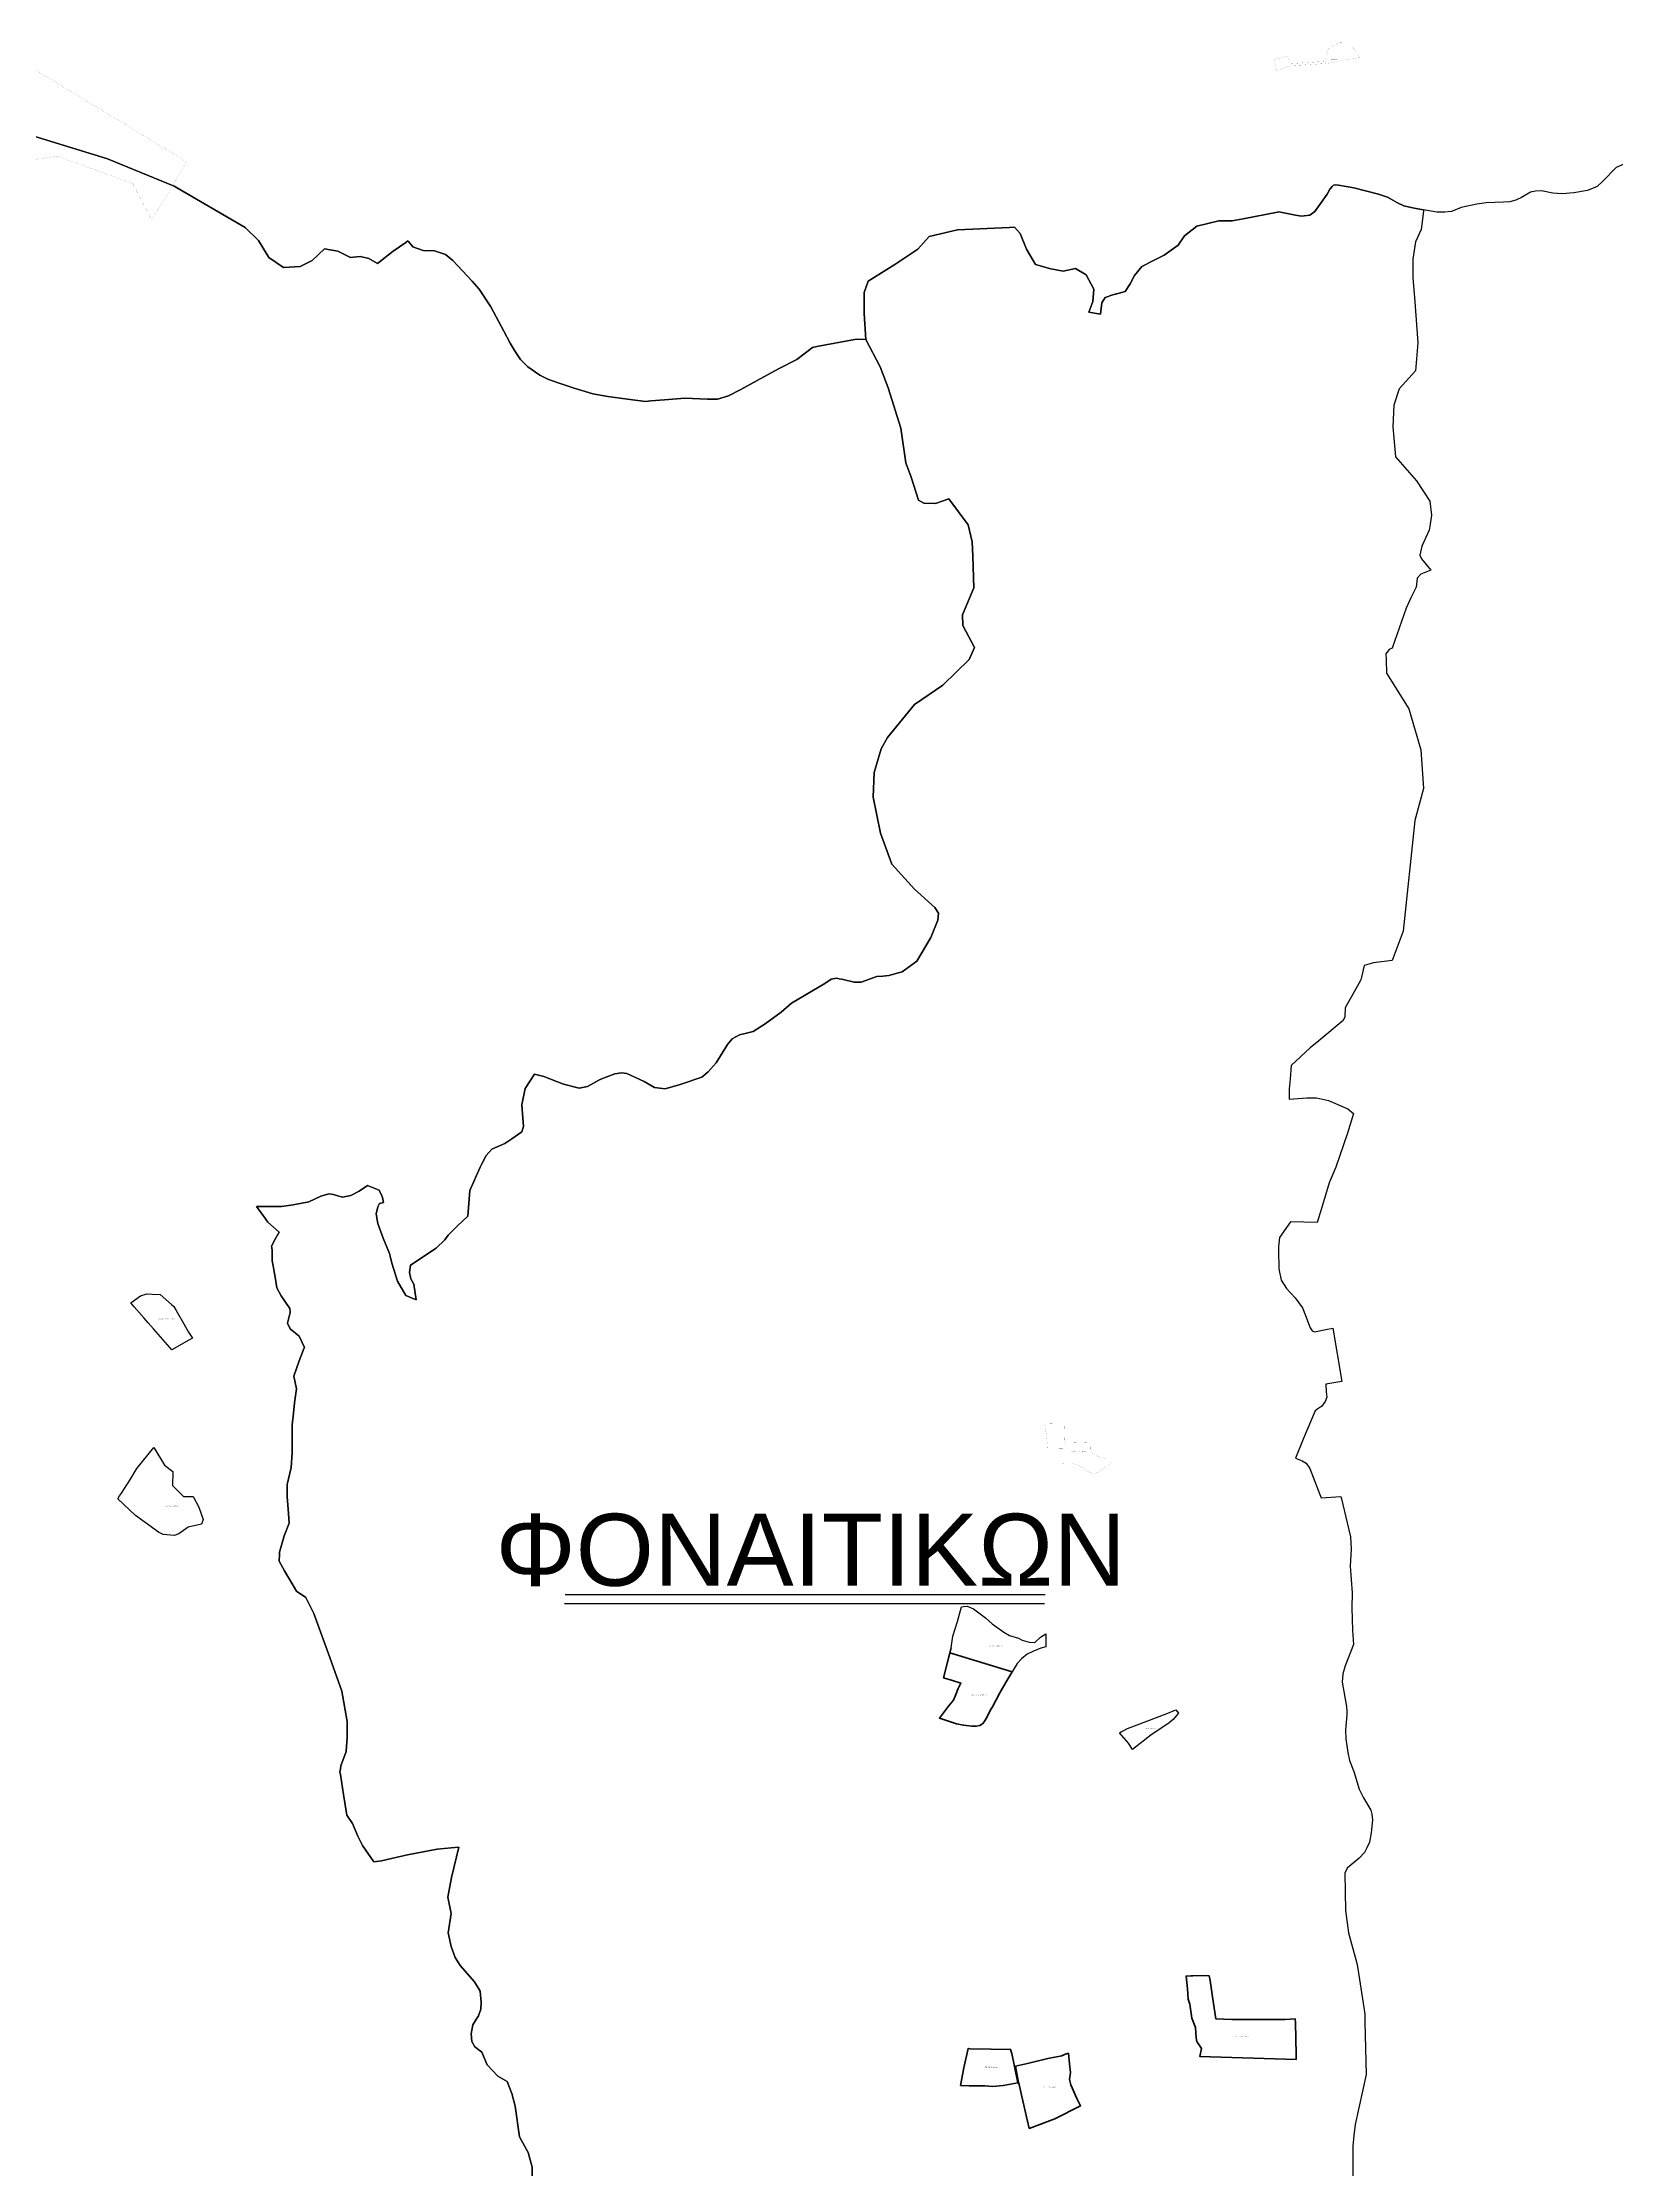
# Model space of a CAD drawing. Header units: metres. Extents: x 245125 to 394351, y 270578 to 4233311.
# Drawn here: x 272285 to 274471, y 4179208 to 4182162 of the extents above; entities that cross this region are included whole.
import ezdxf
from ezdxf.enums import TextEntityAlignment as Align
from ezdxf.lldxf.tags import DXFTag

# ---------------------------------------------------------------- set-up
doc = ezdxf.new("R2010")
doc.units = ezdxf.units.M
doc.linetypes.add('t-orio', pattern=[0.79, 0.5, -0.12, 0.05, -0.12])
for name, color, linetype in [('4495-(228-329)', 103, 'Continuous'), ('ASTOTA', 7, 'Continuous'), ('topo2012', 144, 'Continuous'), ('topo2015', 137, 'Continuous'), ('topo2018', 5, 'Continuous'), ('topo2019', 6, 'Continuous'), ('topo2021', 4, 'Continuous'), ('topo2024', 160, 'Continuous'), ('ΗΛΕΙΑ_Ονομασία ΟΤΑ_ΟΚΧΕ', 6, 'Continuous')]:
    doc.layers.add(name, color=color, linetype=linetype)
doc.styles.add('ARIAL', font='arial.ttf')
doc.styles.get("Standard").update_dxf_attribs({"font": 'arial.ttf'})
tags = doc.linetypes.add('HIDDEN', pattern=[0.375, 0.25, -0.125]).pattern_tags.tags
tags[6:7] = [DXFTag(74, 4), DXFTag(75, 0), DXFTag(340, '0'), DXFTag(46, 1.0), DXFTag(50, 0.0), DXFTag(44, 0.0), DXFTag(45, 0.0)]
tags[4:5] = [DXFTag(74, 4), DXFTag(75, 0), DXFTag(340, '0'), DXFTag(46, 1.0), DXFTag(50, 0.0), DXFTag(44, 0.0), DXFTag(45, 0.0)]

msp = doc.modelspace()

# ---------------------------------------------------------------- linework, layer by layer
at = {"layer": '4495-(228-329)', "color": 103}
for p, q in [((273010.2, 4179994), (273676.6, 4179994)), ((273011.2, 4180006.5), (273677.6, 4180006.5))]:
    msp.add_line(p, q, dxfattribs=at)
at = {"layer": 'ASTOTA', "color": 253, "linetype": 'HIDDEN', "ltscale": 300}
for points in [[(274492.4, 4181998.1), (274470.4, 4181988.6), (274451.5, 4181968.9), (274443.9, 4181962.2), (274430.5, 4181956.5), (274411.5, 4181953.3), (274395.4, 4181952), (274382.4, 4181953), (274366.8, 4181955.9), (274358.1, 4181955.8), (274351.5, 4181954.1), (274339.1, 4181946.8), (274331, 4181942.9), (274322.5, 4181940.7), (274313.7, 4181940.2), (274289.7, 4181939.4), (274276.9, 4181937.4), (274254.9, 4181932.9), (274241.9, 4181927.5), (274232.5, 4181926.2), (274221.3, 4181926.6), (274202.8, 4181929.8), (274189.9, 4181932), (274175.7, 4181935.4), (274166.6, 4181939.4), (274157.1, 4181945), (274152.8, 4181947.3), (274147.4, 4181949.3), (274140.1, 4181951.2), (274106, 4181960.1), (274084.7, 4181963.8), (274081.1, 4181964.6), (274077.7, 4181964), (274076, 4181962), (274072.9, 4181958.2), (274069.1, 4181951.2), (274058.7, 4181937.2), (274051.7, 4181927.3), (274044.8, 4181922.4), (274033.3, 4181920.9), (274025.1, 4181922.2), (274002, 4181926.9), (274000, 4181926.5), (273952.5, 4181917.3), (273937.3, 4181914.3), (273918.8, 4181914.5), (273888.1, 4181907), (273871.1, 4181893.6), (273862.1, 4181880.4), (273842.6, 4181866.5), (273828, 4181859.2), (273811.6, 4181851.1), (273801.4, 4181838.6), (273795.5, 4181826.8), (273788.4, 4181816.3), (273771.6, 4181811.4), (273760.9, 4181807.9), (273756.1, 4181800.4), (273754.2, 4181784.9), (273738.1, 4181787.4), (273743.9, 4181802.5), (273745.2, 4181819.3), (273734.3, 4181839.3), (273719.6, 4181848), (273702.3, 4181844.5), (273685.3, 4181847.6), (273664.3, 4181853.9), (273651.7, 4181874.9), (273643, 4181897), (273634.7, 4181905.6), (273627.9, 4181905.3), (273555.7, 4181901.7), (273516.5, 4181892.8), (273500.5, 4181875.2), (273468.8, 4181853.8), (273431.6, 4181830.6), (273426.2, 4181814.7), (273426.2, 4181785.7), (273428.7, 4181749.6), (273415.6, 4181750.2), (273360.4, 4181739.8), (273354.3, 4181738.6), (273332.5, 4181721.7), (273307.2, 4181708.7), (273277.6, 4181692.8), (273255.1, 4181680), (273237.9, 4181671.5), (273222.6, 4181666.8), (273208.7, 4181666.9), (273177, 4181668.1), (273148.9, 4181665.7), (273129.9, 4181664.2), (273122.8, 4181663.6), (273097.7, 4181666.8), (273070.4, 4181670.5), (273049.5, 4181674.3), (273023.7, 4181682.2), (273000.1, 4181689.9), (272986.8, 4181694.7), (272975.8, 4181700.1), (272959.3, 4181711.5), (272949.1, 4181721.8), (272941.6, 4181732.9), (272934.8, 4181744.4), (272925.8, 4181761), (272908, 4181795.1), (272891.8, 4181819.6), (272882.1, 4181830.8), (272855.3, 4181859.1), (272845, 4181867.8), (272829.7, 4181872.8), (272814.1, 4181873.3), (272799.6, 4181878.3), (272793.5, 4181885.6), (272792.7, 4181886.6), (272790.3, 4181884.9), (272789.6, 4181884.4), (272772.2, 4181872.2), (272750.3, 4181855.1), (272738.5, 4181862.3), (272734.8, 4181863.1), (272726.4, 4181864.7), (272717, 4181864), (272712.9, 4181863.6), (272695.4, 4181872.1), (272677.1, 4181875.4), (272659.6, 4181859.1), (272643, 4181850.8), (272619.8, 4181849.6), (272599.5, 4181863.3), (272585.3, 4181887.1), (272566.7, 4181905.1), (272468.2, 4181962.5), (272375.6, 4182000.3), (272241.8, 4182041.5)], [(272241.8, 4182041.5), (272375.6, 4182000.3), (272468.2, 4181962.5), (272566.7, 4181905.1), (272585.3, 4181887.1), (272599.5, 4181863.3), (272619.8, 4181849.6), (272643, 4181850.8), (272659.6, 4181859.1), (272677.1, 4181875.4), (272695.4, 4181872.1), (272712.9, 4181863.6), (272717, 4181864), (272726.4, 4181864.7), (272734.8, 4181863.1), (272738.5, 4181862.3), (272750.3, 4181855.1), (272772.2, 4181872.2), (272789.6, 4181884.4), (272790.3, 4181884.9), (272792.7, 4181886.6), (272793.5, 4181885.6), (272799.6, 4181878.3), (272814.1, 4181873.3), (272829.7, 4181872.8), (272845, 4181867.8), (272855.3, 4181859.1), (272882.1, 4181830.8), (272891.8, 4181819.6), (272908, 4181795.1), (272925.8, 4181761), (272934.8, 4181744.4), (272941.6, 4181732.9), (272949.1, 4181721.8), (272959.3, 4181711.5), (272975.8, 4181700.1), (272986.8, 4181694.7), (273000.1, 4181689.9), (273023.7, 4181682.2), (273049.5, 4181674.3), (273070.4, 4181670.5), (273097.7, 4181666.8), (273122.8, 4181663.6), (273129.9, 4181664.2), (273148.9, 4181665.7), (273177, 4181668.1), (273208.7, 4181666.9), (273222.6, 4181666.8), (273237.9, 4181671.5), (273255.1, 4181680), (273277.6, 4181692.8), (273307.2, 4181708.7), (273332.5, 4181721.7), (273354.3, 4181738.6), (273360.4, 4181739.8), (273415.6, 4181750.2), (273428.7, 4181749.6), (273448.6, 4181711.4), (273459.3, 4181682.3), (273477.2, 4181626.3), (273484.1, 4181578.2), (273491.6, 4181558.5), (273501.5, 4181526.6), (273509.1, 4181522.1), (273525.1, 4181521.6), (273543.9, 4181528.5), (273570.4, 4181492.1), (273576.1, 4181468.4), (273576.9, 4181448.7), (273578.5, 4181404.5), (273562.7, 4181367.2), (273563.2, 4181352.4), (273579.5, 4181321.7), (273571.8, 4181305), (273535.4, 4181269.6), (273496.1, 4181242.7), (273458.4, 4181196.7), (273449.7, 4181181.1), (273440.2, 4181148.4), (273438.6, 4181114.1), (273449.1, 4181064.2), (273464.6, 4181020.7), (273495.9, 4180986.4), (273524.2, 4180960.6), (273529.2, 4180952.7), (273528.7, 4180943.3), (273518.6, 4180919.2), (273499.3, 4180886.4), (273478.8, 4180871.6), (273460.4, 4180866.2), (273452.1, 4180865.5), (273443.6, 4180864.8), (273422.2, 4180857.2), (273412.4, 4180857.2), (273396.9, 4180860.8), (273391.5, 4180861.9), (273387.9, 4180862.5), (273380.6, 4180861.4), (273371.5, 4180855.1), (273325.1, 4180828.1), (273310.8, 4180815.5), (273288.8, 4180799.2), (273272, 4180788.4), (273263, 4180786.4), (273253, 4180784.1), (273242.7, 4180778.4), (273236.4, 4180770.7), (273220.6, 4180745), (273209.5, 4180732.3), (273200.8, 4180725.2), (273170.9, 4180714.8), (273150.1, 4180708.7), (273135.3, 4180710.8), (273126.5, 4180715.7), (273120.6, 4180719), (273096.6, 4180730), (273089.3, 4180731.1), (273079.8, 4180729.8), (273060.7, 4180722.3), (273057.9, 4180720.8), (273041.9, 4180712), (273030.3, 4180709.7), (273008.7, 4180715.2), (272981.6, 4180726), (272968.5, 4180729.2), (272955.3, 4180709.2), (272950.7, 4180686.6), (272953, 4180656.5), (272950.7, 4180649.2), (272936.9, 4180639.5), (272927.5, 4180632.9), (272909.4, 4180625.3), (272901.4, 4180616.1), (272894.9, 4180603.9), (272893, 4180600.3), (272878.9, 4180567.8), (272875.8, 4180531.9), (272861.7, 4180518.5), (272851, 4180508.2), (272848.5, 4180505.9), (272843.9, 4180499.2), (272831.8, 4180487.7), (272796.2, 4180464.1), (272795.1, 4180453.8), (272796.7, 4180445.2), (272801, 4180437.7), (272804.1, 4180416), (272789.7, 4180421.7), (272778.4, 4180441.8), (272770.5, 4180466.9), (272768, 4180476.6), (272767, 4180480.4), (272758.2, 4180501.7), (272750.9, 4180521.8), (272748.8, 4180535.3), (272750.9, 4180545.2), (272753.2, 4180549.8), (272758.9, 4180551.2), (272757.6, 4180558.2), (272756.5, 4180560.3), (272752.6, 4180568), (272736.5, 4180574.5), (272725.2, 4180566.6), (272713.4, 4180561), (272701.9, 4180558.3), (272697, 4180559.8), (272689.3, 4180562.3), (272682.9, 4180563.3), (272671.7, 4180559.9), (272655.3, 4180552.2), (272633.3, 4180548), (272617.1, 4180545.7), (272596.7, 4180545.5), (272582.7, 4180545.5), (272588.9, 4180536.9), (272592.7, 4180531.6), (272598.4, 4180523.8), (272614, 4180510), (272607.1, 4180497.6), (272605.9, 4180495.5), (272603.1, 4180490.5), (272604.1, 4180485.4), (272604.4, 4180469.9), (272605.6, 4180463.1), (272606.1, 4180460.3), (272608.9, 4180444.5), (272610.7, 4180432.5), (272616.8, 4180421.6), (272628.9, 4180403.9), (272629.2, 4180398.1), (272625.7, 4180383.4), (272629, 4180375.5), (272641.8, 4180365.3), (272648.9, 4180349.8), (272648.7, 4180349), (272641.8, 4180331.3), (272634.2, 4180309.7), (272637.8, 4180292.4), (272635.4, 4180272.7), (272633.7, 4180258.3), (272631.8, 4180242.4), (272632, 4180203.6), (272630.4, 4180182.9), (272625, 4180159.6), (272624.9, 4180142.7), (272626.9, 4180119), (272628, 4180105.8), (272621.1, 4180088.1), (272614.5, 4180065.4), (272614.4, 4180062), (272614.1, 4180052.9), (272621.5, 4180039.4), (272638.2, 4180011.2), (272651.2, 4180002.5), (272662.1, 4179980.2), (272684.4, 4179919.3), (272700.9, 4179872.4), (272708.5, 4179830.3), (272708.2, 4179808.4), (272707.1, 4179788.8), (272699.7, 4179768.9), (272699.1, 4179764.6), (272698.4, 4179760), (272698.9, 4179757), (272698.9, 4179756.7), (272703.2, 4179728.8), (272707.8, 4179700), (272715.8, 4179688.7), (272723, 4179671.2), (272729.8, 4179657.9), (272745.3, 4179635.6), (272755.9, 4179636.9), (272770.1, 4179640.2), (272792, 4179645.3), (272833.4, 4179652.9), (272852.9, 4179654.7), (272863.5, 4179655.7), (272853.4, 4179613.7), (272848.3, 4179586.3), (272852.8, 4179563.7), (272848.8, 4179536.9), (272852.8, 4179517.8), (272858.3, 4179502.5), (272865.1, 4179491.4), (272885.2, 4179468.8), (272892.8, 4179455.6), (272894.6, 4179440.7), (272893.8, 4179430.6), (272890.5, 4179421.3), (272888.9, 4179418.8), (272882.7, 4179408.8), (272880.5, 4179396.5), (272881.6, 4179385.9), (272885.4, 4179378.5), (272895.4, 4179370.9), (272902.8, 4179353.5), (272917.7, 4179337.7), (272930.4, 4179330.3), (272937.2, 4179313.8), (272941.6, 4179296), (272947.5, 4179253.6), (272950.3, 4179248.5), (272950.4, 4179248.4), (272952.2, 4179245), (272959.7, 4179231.8), (272965.1, 4179211.4), (272965.3, 4179195.4)], [(272965.3, 4179195.4), (272965.1, 4179211.4), (272959.7, 4179231.8), (272952.2, 4179245), (272950.4, 4179248.4), (272947.5, 4179253.6), (272941.6, 4179296), (272937.2, 4179313.8), (272930.4, 4179330.3), (272917.7, 4179337.7), (272902.8, 4179353.5), (272895.4, 4179370.9), (272885.4, 4179378.5), (272881.6, 4179385.9), (272880.5, 4179396.5), (272882.7, 4179408.8), (272888.9, 4179418.8), (272890.5, 4179421.3), (272893.8, 4179430.6), (272894.6, 4179440.7), (272892.8, 4179455.6), (272885.2, 4179468.8), (272865.1, 4179491.4), (272858.3, 4179502.5), (272852.8, 4179517.8), (272848.8, 4179536.9), (272852.8, 4179563.7), (272848.3, 4179586.3), (272853.4, 4179613.7), (272863.5, 4179655.7), (272852.9, 4179654.7), (272833.4, 4179652.9), (272792, 4179645.3), (272770.1, 4179640.2), (272755.9, 4179636.9), (272745.3, 4179635.6), (272729.8, 4179657.9), (272723, 4179671.2), (272715.8, 4179688.7), (272707.8, 4179700), (272703.2, 4179728.8), (272698.9, 4179756.7), (272698.9, 4179757), (272698.4, 4179760), (272699.1, 4179764.6), (272699.7, 4179768.9), (272707.1, 4179788.8), (272708.2, 4179808.4), (272708.5, 4179830.3), (272700.9, 4179872.4), (272684.4, 4179919.3), (272662.1, 4179980.2), (272651.2, 4180002.5), (272638.2, 4180011.2), (272621.5, 4180039.4), (272614.1, 4180052.9), (272614.4, 4180062), (272614.5, 4180065.4), (272621.1, 4180088.1), (272628, 4180105.8), (272626.9, 4180119), (272624.9, 4180142.7), (272625, 4180159.6), (272630.4, 4180182.9), (272632, 4180203.6), (272631.8, 4180242.4), (272633.7, 4180258.3), (272635.4, 4180272.7), (272637.8, 4180292.4), (272634.2, 4180309.7), (272641.8, 4180331.3), (272648.7, 4180349), (272648.9, 4180349.8), (272641.8, 4180365.3), (272629, 4180375.5), (272625.7, 4180383.4), (272629.2, 4180398.1), (272628.9, 4180403.9), (272616.8, 4180421.6), (272610.7, 4180432.5), (272608.9, 4180444.5), (272606.1, 4180460.3), (272605.6, 4180463.1), (272604.4, 4180469.9), (272604.1, 4180485.4), (272603.1, 4180490.5), (272605.9, 4180495.5), (272607.1, 4180497.6), (272614, 4180510), (272598.4, 4180523.8), (272592.7, 4180531.6), (272588.9, 4180536.9), (272582.7, 4180545.5), (272596.7, 4180545.5), (272617.1, 4180545.7), (272633.3, 4180548), (272655.3, 4180552.2), (272671.7, 4180559.9), (272682.9, 4180563.3), (272689.3, 4180562.3), (272697, 4180559.8), (272701.9, 4180558.3), (272713.4, 4180561), (272725.2, 4180566.6), (272736.5, 4180574.5), (272752.6, 4180568), (272756.5, 4180560.3), (272757.6, 4180558.2), (272758.9, 4180551.2), (272753.2, 4180549.8), (272750.9, 4180545.2), (272748.8, 4180535.3), (272750.9, 4180521.8), (272758.2, 4180501.7), (272767, 4180480.4), (272768, 4180476.6), (272770.5, 4180466.9), (272778.4, 4180441.8), (272789.7, 4180421.7), (272804.1, 4180416), (272801, 4180437.7), (272796.7, 4180445.2), (272795.1, 4180453.8), (272796.2, 4180464.1), (272831.8, 4180487.7), (272843.9, 4180499.2), (272848.5, 4180505.9), (272851, 4180508.2), (272861.7, 4180518.5), (272875.8, 4180531.9), (272878.9, 4180567.8), (272893, 4180600.3), (272894.9, 4180603.9), (272901.4, 4180616.1), (272909.4, 4180625.3), (272927.5, 4180632.9), (272936.9, 4180639.5), (272950.7, 4180649.2), (272953, 4180656.5), (272950.7, 4180686.6), (272955.3, 4180709.2), (272968.5, 4180729.2), (272981.6, 4180726), (273008.7, 4180715.2), (273030.3, 4180709.7), (273041.9, 4180712), (273057.9, 4180720.8), (273060.7, 4180722.3), (273079.8, 4180729.8), (273089.3, 4180731.1), (273096.6, 4180730), (273120.6, 4180719), (273126.5, 4180715.7), (273135.3, 4180710.8), (273150.1, 4180708.7), (273170.9, 4180714.8), (273200.8, 4180725.2), (273209.5, 4180732.3), (273220.6, 4180745), (273236.4, 4180770.7), (273242.7, 4180778.4), (273253, 4180784.1), (273263, 4180786.4), (273272, 4180788.4), (273288.8, 4180799.2), (273310.8, 4180815.5), (273325.1, 4180828.1), (273371.5, 4180855.1), (273380.6, 4180861.4), (273387.9, 4180862.5), (273391.5, 4180861.9), (273396.9, 4180860.8), (273412.4, 4180857.2), (273422.2, 4180857.2), (273443.6, 4180864.8), (273452.1, 4180865.5), (273460.4, 4180866.2), (273478.8, 4180871.6), (273499.3, 4180886.4), (273518.6, 4180919.2), (273528.7, 4180943.3), (273529.2, 4180952.7), (273524.2, 4180960.6), (273495.9, 4180986.4), (273464.6, 4181020.7), (273449.1, 4181064.2), (273438.6, 4181114.1), (273440.2, 4181148.4), (273449.7, 4181181.1), (273458.4, 4181196.7), (273496.1, 4181242.7), (273535.4, 4181269.6), (273571.8, 4181305), (273579.5, 4181321.7), (273563.2, 4181352.4), (273562.7, 4181367.2), (273578.5, 4181404.5), (273576.9, 4181448.7), (273576.1, 4181468.4), (273570.4, 4181492.1), (273543.9, 4181528.5), (273525.1, 4181521.6), (273509.1, 4181522.1), (273501.5, 4181526.6), (273491.6, 4181558.5), (273484.1, 4181578.2), (273477.2, 4181626.3), (273459.3, 4181682.3), (273448.6, 4181711.4), (273428.7, 4181749.6), (273426.2, 4181785.7), (273426.2, 4181814.7), (273431.6, 4181830.6), (273468.8, 4181853.8), (273500.5, 4181875.2), (273516.5, 4181892.8), (273555.7, 4181901.7), (273627.9, 4181905.3), (273634.7, 4181905.6), (273643, 4181897), (273651.7, 4181874.9), (273664.3, 4181853.9), (273685.3, 4181847.6), (273702.3, 4181844.5), (273719.6, 4181848), (273734.3, 4181839.3), (273745.2, 4181819.3), (273743.9, 4181802.5), (273738.1, 4181787.4), (273754.2, 4181784.9), (273756.1, 4181800.4), (273760.9, 4181807.9), (273771.6, 4181811.4), (273776.9, 4181813), (273788.4, 4181816.3), (273795.5, 4181826.8), (273801.4, 4181838.6), (273811.6, 4181851.1), (273828, 4181859.2), (273842.6, 4181866.5), (273862.1, 4181880.4), (273871.1, 4181893.6), (273888.1, 4181907), (273918.8, 4181914.5), (273937.3, 4181914.3), (273952.5, 4181917.3), (274000, 4181926.5), (274002, 4181926.9), (274025.1, 4181922.2), (274033.3, 4181920.9), (274044.8, 4181922.4), (274051.7, 4181927.3), (274058.7, 4181937.2), (274069.1, 4181951.2), (274072.9, 4181958.2), (274076, 4181962), (274077.7, 4181964), (274081.1, 4181964.6), (274084.7, 4181963.8), (274106, 4181960.1), (274140.1, 4181951.2), (274147.4, 4181949.3), (274152.8, 4181947.3), (274157.1, 4181945), (274166.6, 4181939.4), (274175.7, 4181935.4), (274189.9, 4181932), (274202.8, 4181929.8), (274202.6, 4181927.8), (274199.7, 4181902.4), (274191.5, 4181885.2), (274188, 4181861.1), (274187.9, 4181835.6), (274190.7, 4181801.7), (274195.1, 4181744.9), (274191.8, 4181706), (274169.1, 4181681.2), (274161.4, 4181658.2), (274160.2, 4181628.2), (274164, 4181586.8), (274193.3, 4181553.4), (274211.4, 4181524.9), (274214, 4181505.5), (274212, 4181492.9), (274210.7, 4181484.8), (274200.3, 4181462.5), (274197.9, 4181449.9), (274200.1, 4181444.9), (274213, 4181429.2), (274199.1, 4181423.5), (274193.9, 4181418.3), (274192.5, 4181405.6), (274185.3, 4181390.7), (274178.6, 4181376.6), (274159.4, 4181320.8), (274155.3, 4181319.1), (274150.6, 4181313), (274150.9, 4181304.7), (274151.6, 4181286.3), (274182.3, 4181236.5), (274199.3, 4181179.9), (274202.7, 4181126.2), (274190.9, 4181081.6), (274174.4, 4180927.9), (274159.1, 4180887), (274133.5, 4180883.7), (274120.5, 4180880), (274116.6, 4180864), (274115.7, 4180860.3), (274112.9, 4180855.2), (274094, 4180821.3), (274093.8, 4180809.1), (274091.3, 4180803.6), (274057.4, 4180775.5), (274045.5, 4180765.7), (274018.9, 4180741.5), (274017.5, 4180722.9), (274016.4, 4180709), (274016.1, 4180694.5), (274041, 4180696.5), (274054.2, 4180696.6), (274070.9, 4180692.8), (274097.8, 4180681.3), (274105.6, 4180674.8), (274097.5, 4180647.2), (274081.1, 4180599.9), (274071.7, 4180578.3), (274061, 4180542.6), (274055.2, 4180523.2), (274018, 4180524.2), (274002.7, 4180502.4), (274001.5, 4180490.1), (274001.6, 4180484.7), (274001.9, 4180458.7), (274005.4, 4180443), (274012.7, 4180431.5), (274024.5, 4180418.8), (274034.9, 4180404.7), (274039.1, 4180394), (274045.5, 4180377.1), (274048.1, 4180373), (274051.4, 4180371.5), (274067.2, 4180374.6), (274077.1, 4180376.5), (274089.5, 4180302.3), (274067.1, 4180298.8), (274067.8, 4180287.9), (274068.6, 4180280.7), (274066.4, 4180274.8), (274061.5, 4180268), (274056.2, 4180264.4), (274052.3, 4180261.7), (274035.9, 4180222.4), (274025, 4180195.9), (274034.2, 4180192.2), (274040, 4180189.1), (274045.1, 4180181.4), (274058.8, 4180145.3), (274060.5, 4180140.7), (274088.1, 4180142.9), (274088.9, 4180139.4), (274096.8, 4180106.3), (274101.4, 4180086.9), (274102.4, 4180069.8), (274101.2, 4180046.1), (274103.8, 4180008.8), (274103.3, 4179987.9), (274104.2, 4179956.6), (274105.7, 4179937.3), (274094.1, 4179907.5), (274090.9, 4179896.4), (274090, 4179884.7), (274095.7, 4179851.1), (274096.4, 4179844.6), (274096.4, 4179839.4), (274094.3, 4179818.3), (274095, 4179806.2), (274097.8, 4179787.3), (274100.2, 4179776.3), (274105.9, 4179760.7), (274113.6, 4179736.4), (274119.3, 4179724.4), (274129.5, 4179707.2), (274131, 4179701.5), (274131.9, 4179693.6), (274130.2, 4179675.6), (274127.8, 4179662.9), (274124, 4179654.6), (274120.7, 4179648.1), (274113.3, 4179640.5), (274096.7, 4179626.5), (274093.6, 4179619.6), (274094.5, 4179568), (274098.6, 4179536.6), (274110.7, 4179492.8), (274120.1, 4179433.1), (274121.4, 4179423.7), (274121.4, 4179412.6), (274123, 4179340), (274107.7, 4179270.5), (274105.9, 4179255.4), (274104.7, 4179240.4), (274104.6, 4179214.6), (274104.2, 4179172.1)]]:
    msp.add_lwpolyline(points, dxfattribs=at)
at = {"layer": 'topo2012', "color": 144}
for p, q in [((273546.9, 4179932.4), (273536.3, 4179891)), ((273536.3, 4179891), (273546.9, 4179932.4)), ((273845.3, 4179840.7), (273858.9, 4179846.3)), ((273858.9, 4179846.3), (273862.6, 4179841.7)), ((273780.8, 4179814.6), (273783.2, 4179816)), ((273793.2, 4179800.3), (273780.8, 4179814.6)), ((273783.2, 4179816), (273785.6, 4179817.5)), ((273785.6, 4179817.5), (273791.8, 4179820.6)), ((273791.8, 4179820.6), (273845.3, 4179840.7)), ((273849.5, 4179828.6), (273824.3, 4179811.5)), ((273855.2, 4179832.9), (273849.5, 4179828.6)), ((273862.6, 4179841.7), (273855.2, 4179832.9)), ((273798.8, 4179791.6), (273793.2, 4179800.3)), ((273824.3, 4179811.5), (273798.8, 4179791.6))]:
    msp.add_line(p, q, dxfattribs=at)
msp.add_lwpolyline([(273561.3, 4179989.3), (273564.1, 4179990), (273569.3, 4179990.4), (273578, 4179986.6), (273594.6, 4179974.3), (273604.1, 4179965.9), (273620.3, 4179954.2), (273628, 4179949.6), (273640.5, 4179945.8), (273645.7, 4179943.4), (273655.5, 4179940.4), (273663, 4179940.1), (273670.9, 4179947.5), (273678.6, 4179952.1), (273678.3, 4179933.9), (273671.3, 4179932.1), (273660.3, 4179927.7), (273652.5, 4179923.7), (273644.7, 4179917.5), (273638.7, 4179910.9), (273631.5, 4179899.4), (273545.1, 4179925.4), (273546.9, 4179932.4), (273549.2, 4179948.9), (273555.7, 4179969)], close=True, dxfattribs=at)
at = {"layer": 'topo2012', "color": 144, "linetype": 'HIDDEN', "lineweight": 50, "ltscale": 4}
msp.add_lwpolyline([(273545.1, 4179925.4), (273536.3, 4179891), (273549, 4179887.1), (273560.6, 4179883.6), (273556.7, 4179876.3), (273552.7, 4179865.4), (273550.1, 4179859.9), (273543.4, 4179851.6), (273530.6, 4179835), (273554.6, 4179827.2), (273564.1, 4179825), (273575.8, 4179823.9), (273581.9, 4179824), (273586.6, 4179824.6), (273590.4, 4179826.9), (273592.7, 4179829.6), (273595.6, 4179834.4), (273598.6, 4179840.3), (273601.6, 4179846.5), (273604.3, 4179850.8), (273614.6, 4179870.2), (273623.2, 4179885.4), (273631.5, 4179899.4), (273545.1, 4179925.4)], dxfattribs=at)
at = {"layer": 'topo2012', "color": 144, "linetype": 'HIDDEN', "lineweight": 40, "ltscale": 4}
for points in [[(273560.1, 4179324.9), (273571.9, 4179324.4), (273594.4, 4179324.4), (273604.3, 4179323.3), (273619.3, 4179324.7), (273639.4, 4179328.6), (273635.1, 4179351.3), (273631, 4179369.2), (273629.6, 4179374.9), (273602.4, 4179375.3), (273573.2, 4179375.7), (273570.8, 4179376.2), (273564.6, 4179349.5), (273560.1, 4179324.9)], [(273636.3, 4179351.4), (273652.8, 4179355.3), (273681.1, 4179362.2), (273700.8, 4179366.1), (273704.3, 4179367.6), (273709.7, 4179369.5), (273711.5, 4179354.9), (273712.5, 4179342.6), (273711.4, 4179332.9), (273713.2, 4179325.5), (273721.5, 4179306.9), (273726.6, 4179296.3), (273690.9, 4179278.6), (273655.4, 4179265.2), (273652.9, 4179275.2), (273645.3, 4179309.3), (273641.5, 4179326.2), (273640.7, 4179328.9), (273636.3, 4179351.4)]]:
    msp.add_lwpolyline(points, dxfattribs=at)
at = {"layer": 'topo2015', "color": 137, "lineweight": 40}
msp.add_lwpolyline([(273894.5, 4179376), (273892.1, 4179365.2), (274026, 4179361), (274026, 4179367.9), (274025.2, 4179411.6), (274024.7, 4179417.3), (274010.9, 4179416.5), (273998.6, 4179416.5), (273936.7, 4179416.6), (273914.7, 4179417.2), (273909.9, 4179447.7), (273906.7, 4179470.6), (273905.3, 4179476.9), (273899.9, 4179477.7), (273882.5, 4179476.9), (273879.6, 4179476.9), (273873.1, 4179476.8), (273875.2, 4179458.9), (273876, 4179444.5), (273878.5, 4179437.6), (273881.2, 4179418.4), (273886.2, 4179405.2), (273887.3, 4179390.9), (273887.9, 4179386), (273894.5, 4179376)], dxfattribs=at)
at = {"layer": 'topo2018', "color": 5, "flags": 128}
for points in [[(272448.7, 4180423.5), (272464.4, 4180409.3), (272467.7, 4180406.4), (272470.9, 4180400.9), (272481.7, 4180382.7), (272488.1, 4180371), (272493.5, 4180362.7), (272488.3, 4180359.7), (272465, 4180346.6), (272462.3, 4180349.6), (272439.4, 4180375.6), (272432, 4180384), (272426.4, 4180390.4), (272412.5, 4180406.2), (272407.8, 4180411.5), (272421.4, 4180421.5), (272430.2, 4180424.2), (272437.4, 4180423.9), (272448.7, 4180423.5), (272448.7, 4180423.5)], [(272389.8, 4180139.6), (272392.4, 4180143.6), (272395, 4180147.4), (272407.3, 4180167), (272416.4, 4180181.5), (272440.1, 4180210.8), (272454.8, 4180186.1), (272466.5, 4180177.3), (272465.9, 4180157.9), (272480.9, 4180142.7), (272494.5, 4180142.9), (272502.4, 4180127.8), (272508.5, 4180111), (272506.2, 4180104.4), (272487.8, 4180100.3), (272474.8, 4180091.1), (272468.2, 4180088.4), (272452.8, 4180090.1), (272446.5, 4180093.2), (272414.6, 4180116.4), (272389.8, 4180139.6)]]:
    msp.add_lwpolyline(points, dxfattribs=at)
at = {"layer": 'topo2019', "color": 6, "ltscale": 35, "const_width": 0.1}
msp.add_lwpolyline([(273995.3, 4182138.6), (274014.8, 4182142.8), (274017.2, 4182132.7), (274066.1, 4182135.8), (274070.6, 4182153.5), (274080.7, 4182159.2), (274085.8, 4182161.5), (274097.1, 4182162), (274105.6, 4182153.7), (274114.6, 4182141), (274094.5, 4182138.6), (274084.6, 4182135), (274065.3, 4182132.7), (274017.9, 4182129.7), (273998.5, 4182122.6)], close=True, dxfattribs=at)
at = {"layer": 'topo2021', "color": 4, "lineweight": 53, "ltscale": 2, "const_width": 0.1}
msp.add_lwpolyline([(272247.2, 4182141.3), (272485.3, 4181996.4), (272437.1, 4181915.7), (272410.6, 4181966), (272306.3, 4182004.4), (272187.2, 4181986.5)], dxfattribs=at)
at = {"layer": 'topo2024', "linetype": 't-orio', "ltscale": 20, "const_width": 0.1}
msp.add_lwpolyline([(273676.9, 4180244.3), (273689.3, 4180244.7), (273703.7, 4180244.9), (273704.5, 4180217.3), (273739.7, 4180218.4), (273740.1, 4180206.4), (273742.4, 4180203.5), (273749.6, 4180198.8), (273762.9, 4180195.1), (273771.3, 4180190.9), (273765.9, 4180186.4), (273751.7, 4180176.6), (273747.1, 4180175), (273743.2, 4180175.1), (273737.7, 4180177), (273729.3, 4180182.3), (273722.4, 4180186.9), (273713.6, 4180188.9), (273701.9, 4180189), (273701.6, 4180209.8), (273680.8, 4180210.3), (273679.8, 4180223.4)], close=True, dxfattribs=at)

# ---------------------------------------------------------------- texts
at = {"layer": 'topo2012', "color": 144, "lineweight": 35, "ltscale": 2, "char_height": 1, "attachment_point": 1}
for s, insert, width in [('ΠΑΝΑΓΟΠΟΥΛΟΣ ΦΩΝΑΪΤΙΚΑ-12', (273598.3, 4179935.5), 29.111), ('ΠΑΝΑΓΟΠΟΥΛΟΣ ΦΩΝΑΪΤΙΚΑ-12', (273575, 4179867.6), 29.209), ('ΝΤΑΒΑΡΗΣ-12(ορθογωνιες)', (273816.3, 4179821.1), 16.94), ('ΝΤΑΒΑΡΗΣ-12(ορθογωνιες)', (273593.4, 4179350.7), 16.94), ('ΝΤΑΒΑΡΗΣ-12(ορθογωνιες)', (273674.7, 4179323.3), 16.94)]:
    msp.add_mtext(s, dxfattribs=dict(at, insert=insert, width=width))
at = {"layer": 'topo2015', "color": 137, "lineweight": 35, "ltscale": 2, "insert": (273942.1, 4179393.5), "char_height": 1, "width": 32.141, "attachment_point": 1}
msp.add_mtext('ΠΑΝΑΓΟΠΟΥΛΟΣ ΣΑΚΗΣ-15', dxfattribs=at)
at = {"layer": 'topo2018', "color": 5, "lineweight": 35, "ltscale": 2, "char_height": 1, "attachment_point": 1}
for insert, width in [((272446.7, 4180389.8), 25.982), ((272450.1, 4180130.2), 33.821)]:
    msp.add_mtext('ΑΛΕΞΑΝΔΡΟΠΟΥΛΟΣ ΒΟΥΝΑΡΓΟ-18', dxfattribs=dict(at, insert=insert, width=width))
at = {"layer": 'topo2019', "color": 6, "lineweight": 80, "ltscale": 20, "insert": (274073.3, 4182139), "char_height": 1, "width": 7.072, "attachment_point": 1}
msp.add_mtext('ΚΟΤΣΙΡΩΝΗΣ-19', dxfattribs=at)
at = {"layer": 'topo2024', "lineweight": 35, "ltscale": 2, "insert": (273711.9, 4180205.5), "char_height": 1, "width": 34.686, "attachment_point": 1}
msp.add_mtext('ΓΕΩΡΓΟΠΟΥΛΟΥ ΦΟΝΑΙΤΙΚΑ-24', dxfattribs=at)
at = {"layer": 'ΗΛΕΙΑ_Ονομασία ΟΤΑ_ΟΚΧΕ', "color": 253, "style": 'ARIAL'}
msp.add_text('ΦΟΝΑΙΤΙΚΩΝ', height=100, dxfattribs=at).set_placement((273352, 4180068.8), align=Align.MIDDLE)

doc.saveas('drawing.dxf')
